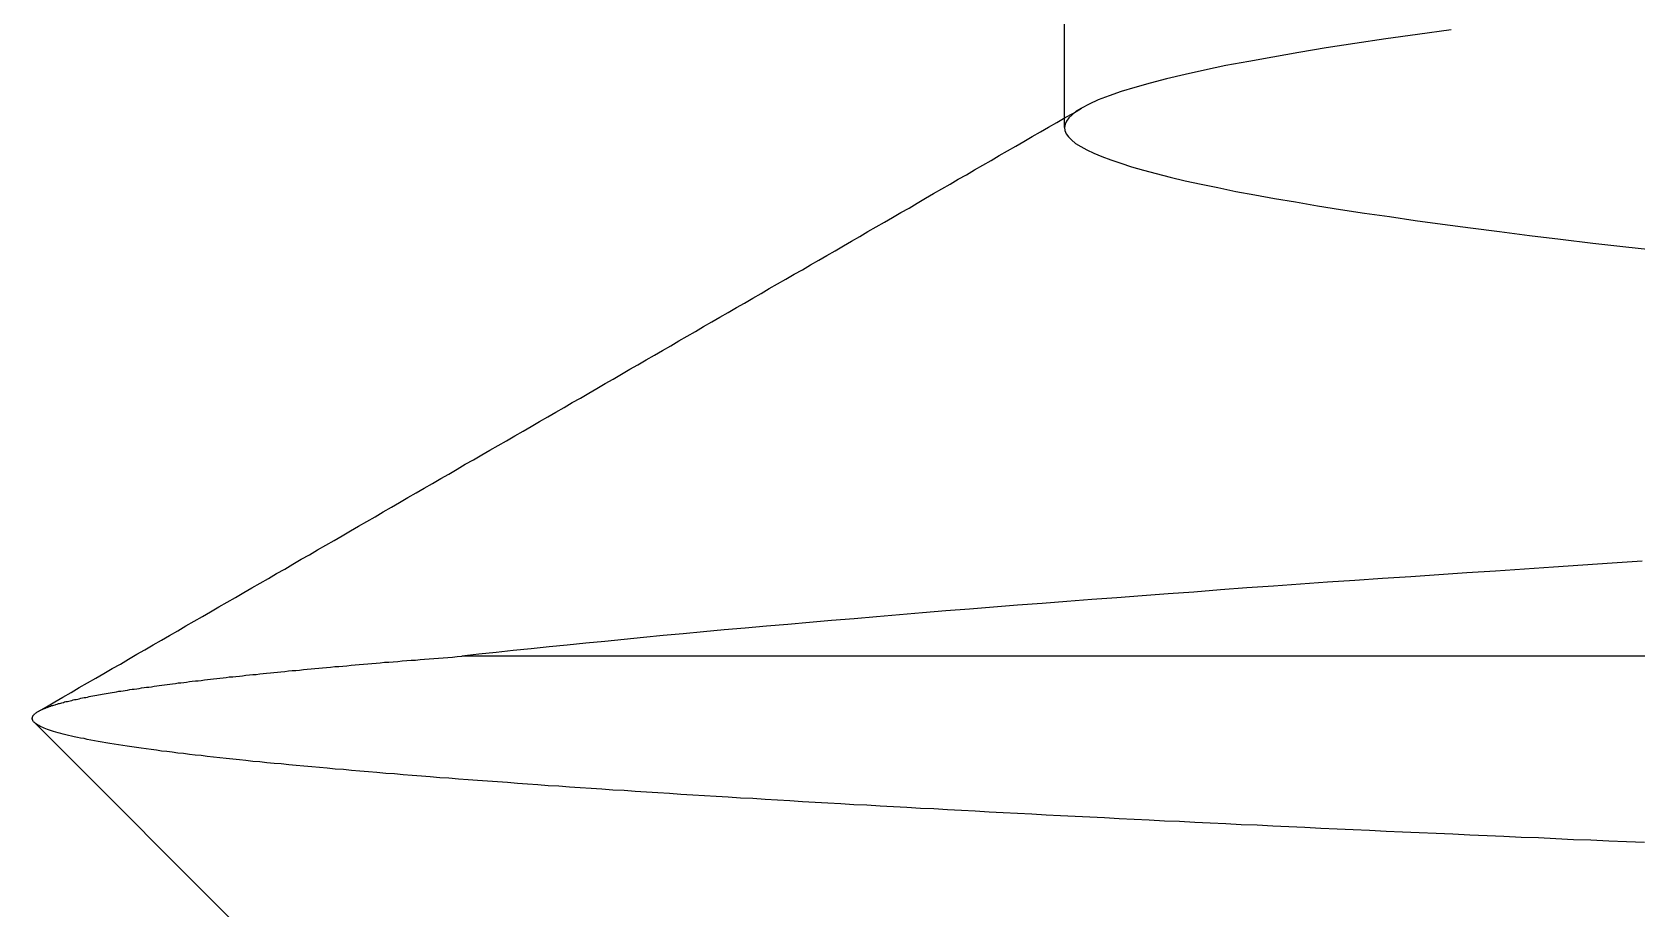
# Model space of a CAD drawing. Header units: millimetres. Extents: x 0 to 36.4, y -3.4 to 62.
# Drawn here: x 29.588 to 30.147, y 55.686 to 55.992 of the extents above; entities that cross this region are included whole.
import ezdxf

# ---------------------------------------------------------------- set-up
doc = ezdxf.new("R2010")
doc.units = ezdxf.units.MM

msp = doc.modelspace()

# ---------------------------------------------------------------- linework, layer by layer
at = {"color": 7, "linetype": 'Continuous'}
for p, q in [((29.94749, 55.96176), (29.9475, 56.1344)), ((30.0705, 55.9909), (30.0594, 55.9893)), ((30.0822, 55.9925), (30.0705, 55.9909)), ((30.0291, 55.9846), (30.0201, 55.983)), ((30.0387, 55.9862), (30.0291, 55.9846)), ((30.0487, 55.9877), (30.0387, 55.9862)), ((30.0594, 55.9893), (30.0487, 55.9877)), ((29.9963, 55.9784), (29.9895, 55.9769)), ((30.0037, 55.98), (29.9963, 55.9784)), ((30.0117, 55.9815), (30.0037, 55.98)), ((30.0201, 55.983), (30.0117, 55.9815)), ((29.9773, 55.9739), (29.972, 55.9724)), ((29.9831, 55.9754), (29.9773, 55.9739)), ((29.9895, 55.9769), (29.9831, 55.9754)), ((29.9593, 55.9681), (29.9561, 55.9666)), ((29.9631, 55.9695), (29.9593, 55.9681)), ((29.9673, 55.971), (29.9631, 55.9695)), ((29.972, 55.9724), (29.9673, 55.971)), ((29.9449, 55.9602), (29.9477, 55.9619)), ((29.9475, 55.9585), (29.94749, 55.96176)), ((29.9477, 55.9619), (29.9506, 55.9635)), ((29.949, 55.9618), (29.9482, 55.9607)), ((29.9502, 55.9629), (29.949, 55.9618)), ((29.9516, 55.9641), (29.9502, 55.9629)), ((29.9506, 55.9635), (29.9534, 55.9652)), ((29.9534, 55.9652), (29.9516, 55.9641)), ((29.9561, 55.9666), (29.9534, 55.9652)), ((29.9363, 55.9553), (29.9391, 55.9569)), ((29.9391, 55.9569), (29.942, 55.9586)), ((29.942, 55.9586), (29.9449, 55.9602)), ((29.9477, 55.9596), (29.9475, 55.9585)), ((29.9475, 55.9585), (29.9476, 55.9574)), ((29.9476, 55.9574), (29.9481, 55.9563)), ((29.9482, 55.9607), (29.9477, 55.9596)), ((29.9481, 55.9563), (29.9489, 55.9552)), ((29.9277, 55.9503), (29.9306, 55.952)), ((29.9306, 55.952), (29.9334, 55.9536)), ((29.9334, 55.9536), (29.9363, 55.9553)), ((29.9489, 55.9552), (29.95, 55.9541)), ((29.95, 55.9541), (29.9514, 55.9529)), ((29.9514, 55.9529), (29.9532, 55.9518)), ((29.9532, 55.9518), (29.9553, 55.9507)), ((29.9553, 55.9507), (29.9577, 55.9495)), ((29.9162, 55.9437), (29.9191, 55.9453)), ((29.9191, 55.9453), (29.922, 55.947)), ((29.922, 55.947), (29.9248, 55.9487)), ((29.9248, 55.9487), (29.9277, 55.9503)), ((29.9577, 55.9495), (29.9605, 55.9483)), ((29.9605, 55.9483), (29.9636, 55.9472)), ((29.9636, 55.9472), (29.9671, 55.946)), ((29.9671, 55.946), (29.9709, 55.9448)), ((29.9709, 55.9448), (29.975, 55.9436)), ((29.9077, 55.9387), (29.9105, 55.9404)), ((29.9105, 55.9404), (29.9134, 55.942)), ((29.9134, 55.942), (29.9162, 55.9437)), ((29.975, 55.9436), (29.9795, 55.9424)), ((29.9795, 55.9424), (29.9843, 55.9412)), ((29.9843, 55.9412), (29.9895, 55.9399)), ((29.9895, 55.9399), (29.9951, 55.9387)), ((29.8962, 55.9321), (29.8991, 55.9338)), ((29.8991, 55.9338), (29.9019, 55.9354)), ((29.9019, 55.9354), (29.9048, 55.9371)), ((29.9048, 55.9371), (29.9077, 55.9387)), ((29.9951, 55.9387), (30.0009, 55.9375)), ((30.0009, 55.9375), (30.0072, 55.9362)), ((30.0072, 55.9362), (30.0138, 55.935)), ((30.0138, 55.935), (30.0207, 55.9337)), ((30.0207, 55.9337), (30.028, 55.9325)), ((29.8876, 55.9271), (29.8905, 55.9288)), ((29.8905, 55.9288), (29.8934, 55.9304)), ((29.8934, 55.9304), (29.8962, 55.9321)), ((30.028, 55.9325), (30.0356, 55.9312)), ((30.0356, 55.9312), (30.0436, 55.9299)), ((30.0436, 55.9299), (30.052, 55.9286)), ((30.052, 55.9286), (30.0607, 55.9274)), ((29.879, 55.9222), (29.8819, 55.9238)), ((29.8819, 55.9238), (29.8848, 55.9255)), ((29.8848, 55.9255), (29.8876, 55.9271)), ((30.0607, 55.9274), (30.0697, 55.9261)), ((30.0697, 55.9261), (30.0792, 55.9248)), ((30.0792, 55.9248), (30.0889, 55.9235)), ((30.0889, 55.9235), (30.099, 55.9222)), ((29.8676, 55.9155), (29.8705, 55.9172)), ((29.8705, 55.9172), (29.8733, 55.9189)), ((29.8733, 55.9189), (29.8762, 55.9205)), ((29.8762, 55.9205), (29.879, 55.9222)), ((30.099, 55.9222), (30.1095, 55.9208)), ((30.1095, 55.9208), (30.1203, 55.9195)), ((30.1203, 55.9195), (30.1315, 55.9182)), ((30.1315, 55.9182), (30.143, 55.9169)), ((30.143, 55.9169), (30.1549, 55.9156)), ((29.859, 55.9106), (29.8619, 55.9122)), ((29.8619, 55.9122), (29.8647, 55.9139)), ((29.8647, 55.9139), (29.8676, 55.9155)), ((29.8476, 55.904), (29.8504, 55.9056)), ((29.8504, 55.9056), (29.8533, 55.9073)), ((29.8533, 55.9073), (29.8562, 55.9089)), ((29.8562, 55.9089), (29.859, 55.9106)), ((29.839, 55.899), (29.8419, 55.9006)), ((29.8419, 55.9006), (29.8447, 55.9023)), ((29.8447, 55.9023), (29.8476, 55.904)), ((29.8304, 55.894), (29.8333, 55.8957)), ((29.8333, 55.8957), (29.8361, 55.8973)), ((29.8361, 55.8973), (29.839, 55.899)), ((29.819, 55.8874), (29.8218, 55.8891)), ((29.8218, 55.8891), (29.8247, 55.8907)), ((29.8247, 55.8907), (29.8275, 55.8924)), ((29.8275, 55.8924), (29.8304, 55.894)), ((29.8104, 55.8824), (29.8132, 55.8841)), ((29.8132, 55.8841), (29.8161, 55.8857)), ((29.8161, 55.8857), (29.819, 55.8874)), ((29.8018, 55.8775), (29.8047, 55.8791)), ((29.8047, 55.8791), (29.8075, 55.8808)), ((29.8075, 55.8808), (29.8104, 55.8824)), ((29.7903, 55.8708), (29.7932, 55.8725)), ((29.7932, 55.8725), (29.7961, 55.8742)), ((29.7961, 55.8742), (29.7989, 55.8758)), ((29.7989, 55.8758), (29.8018, 55.8775)), ((29.7818, 55.8659), (29.7846, 55.8675)), ((29.7846, 55.8675), (29.7875, 55.8692)), ((29.7875, 55.8692), (29.7903, 55.8708)), ((29.7703, 55.8593), (29.7732, 55.8609)), ((29.7732, 55.8609), (29.776, 55.8626)), ((29.776, 55.8626), (29.7789, 55.8642)), ((29.7789, 55.8642), (29.7818, 55.8659)), ((29.7617, 55.8543), (29.7646, 55.856)), ((29.7646, 55.856), (29.7675, 55.8576)), ((29.7675, 55.8576), (29.7703, 55.8593)), ((29.7531, 55.8493), (29.756, 55.851)), ((29.756, 55.851), (29.7589, 55.8526)), ((29.7589, 55.8526), (29.7617, 55.8543)), ((29.7417, 55.8427), (29.7446, 55.8444)), ((29.7446, 55.8444), (29.7474, 55.846)), ((29.7474, 55.846), (29.7503, 55.8477)), ((29.7503, 55.8477), (29.7531, 55.8493)), ((29.7331, 55.8377), (29.736, 55.8394)), ((29.736, 55.8394), (29.7388, 55.8411)), ((29.7388, 55.8411), (29.7417, 55.8427)), ((29.7245, 55.8328), (29.7274, 55.8344)), ((29.7274, 55.8344), (29.7303, 55.8361)), ((29.7303, 55.8361), (29.7331, 55.8377)), ((29.7131, 55.8262), (29.7159, 55.8278)), ((29.7159, 55.8278), (29.7188, 55.8295)), ((29.7188, 55.8295), (29.7217, 55.8311)), ((29.7217, 55.8311), (29.7245, 55.8328)), ((29.7045, 55.8212), (29.7074, 55.8228)), ((29.7074, 55.8228), (29.7102, 55.8245)), ((29.7102, 55.8245), (29.7131, 55.8262)), ((29.6931, 55.8146), (29.6959, 55.8162)), ((29.6959, 55.8162), (29.6988, 55.8179)), ((29.6988, 55.8179), (29.7016, 55.8195)), ((29.7016, 55.8195), (29.7045, 55.8212)), ((29.6845, 55.8096), (29.6873, 55.8113)), ((29.6873, 55.8113), (29.6902, 55.8129)), ((29.6902, 55.8129), (29.6931, 55.8146)), ((29.6759, 55.8046), (29.6787, 55.8063)), ((29.6787, 55.8063), (29.6816, 55.808)), ((29.6816, 55.808), (29.6845, 55.8096)), ((30.1179, 55.8053), (30.1077, 55.8046)), ((30.1281, 55.8059), (30.1179, 55.8053)), ((30.1383, 55.8066), (30.1281, 55.8059)), ((30.1487, 55.8073), (30.1383, 55.8066)), ((29.6644, 55.798), (29.6673, 55.7997)), ((29.6673, 55.7997), (29.6702, 55.8013)), ((29.6702, 55.8013), (29.673, 55.803)), ((29.673, 55.803), (29.6759, 55.8046)), ((30.0391, 55.8), (30.0297, 55.7993)), ((30.0487, 55.8006), (30.0391, 55.8)), ((30.0583, 55.8013), (30.0487, 55.8006)), ((30.0681, 55.8019), (30.0583, 55.8013)), ((30.0779, 55.8026), (30.0681, 55.8019)), ((30.0877, 55.8033), (30.0779, 55.8026)), ((30.0977, 55.8039), (30.0877, 55.8033)), ((30.1077, 55.8046), (30.0977, 55.8039)), ((29.6559, 55.7931), (29.6587, 55.7947)), ((29.6587, 55.7947), (29.6616, 55.7964)), ((29.6616, 55.7964), (29.6644, 55.798)), ((29.957, 55.794), (29.9483, 55.7933)), ((29.9658, 55.7946), (29.957, 55.794)), ((29.9746, 55.7953), (29.9658, 55.7946)), ((29.9836, 55.796), (29.9746, 55.7953)), ((29.9926, 55.7966), (29.9836, 55.796)), ((30.0018, 55.7973), (29.9926, 55.7966)), ((30.011, 55.798), (30.0018, 55.7973)), ((30.0203, 55.7986), (30.011, 55.798)), ((30.0297, 55.7993), (30.0203, 55.7986)), ((29.6473, 55.7881), (29.6501, 55.7897)), ((29.6501, 55.7897), (29.653, 55.7914)), ((29.653, 55.7914), (29.6559, 55.7931)), ((29.89, 55.7887), (29.882, 55.788)), ((29.898, 55.7893), (29.89, 55.7887)), ((29.9062, 55.79), (29.898, 55.7893)), ((29.9144, 55.7906), (29.9062, 55.79)), ((29.9228, 55.7913), (29.9144, 55.7906)), ((29.9312, 55.792), (29.9228, 55.7913)), ((29.9397, 55.7926), (29.9312, 55.792)), ((29.9483, 55.7933), (29.9397, 55.7926)), ((29.6358, 55.7815), (29.6387, 55.7831)), ((29.6387, 55.7831), (29.6415, 55.7848)), ((29.6415, 55.7848), (29.6444, 55.7864)), ((29.6444, 55.7864), (29.6473, 55.7881)), ((29.8218, 55.7827), (29.8147, 55.782)), ((29.829, 55.7834), (29.8218, 55.7827)), ((29.8363, 55.784), (29.829, 55.7834)), ((29.8437, 55.7847), (29.8363, 55.784)), ((29.8512, 55.7853), (29.8437, 55.7847)), ((29.8587, 55.786), (29.8512, 55.7853)), ((29.8664, 55.7867), (29.8587, 55.786)), ((29.8742, 55.7873), (29.8664, 55.7867)), ((29.882, 55.788), (29.8742, 55.7873)), ((29.6272, 55.7765), (29.6301, 55.7782)), ((29.6301, 55.7782), (29.633, 55.7798)), ((29.633, 55.7798), (29.6358, 55.7815)), ((29.768, 55.7775), (29.7617, 55.7768)), ((29.7743, 55.7781), (29.768, 55.7775)), ((29.7808, 55.7788), (29.7743, 55.7781)), ((29.7874, 55.7794), (29.7808, 55.7788)), ((29.7941, 55.7801), (29.7874, 55.7794)), ((29.8009, 55.7807), (29.7941, 55.7801)), ((29.8077, 55.7814), (29.8009, 55.7807)), ((29.8147, 55.782), (29.8077, 55.7814)), ((29.6158, 55.7699), (29.6187, 55.7715)), ((29.6187, 55.7715), (29.6215, 55.7732)), ((29.6215, 55.7732), (29.6244, 55.7749)), ((29.6244, 55.7749), (29.6272, 55.7765)), ((29.7033, 55.7714), (29.7048, 55.7716)), ((29.7048, 55.7716), (29.7062, 55.7717)), ((29.7062, 55.7717), (29.7077, 55.7718)), ((29.7077, 55.7718), (29.7092, 55.7719)), ((29.7092, 55.7719), (29.7107, 55.7721)), ((29.7107, 55.7721), (29.7122, 55.7722)), ((29.7122, 55.7722), (29.7137, 55.7723)), ((29.7137, 55.7723), (29.7153, 55.7724)), ((29.7153, 55.7724), (29.7168, 55.7726)), ((29.7168, 55.7726), (29.7184, 55.7727)), ((29.7184, 55.7727), (29.7199, 55.7728)), ((29.7199, 55.7728), (29.7215, 55.7729)), ((29.7215, 55.7729), (29.7231, 55.7731)), ((29.7231, 55.7731), (29.7246, 55.7732)), ((29.7246, 55.7732), (29.7262, 55.7733)), ((29.7262, 55.7733), (29.7278, 55.7734)), ((29.7278, 55.7734), (29.7295, 55.7736)), ((29.7295, 55.7736), (29.7311, 55.7737)), ((29.7311, 55.7737), (29.7327, 55.7738)), ((29.7327, 55.7738), (29.7343, 55.7739)), ((29.7343, 55.7739), (29.736, 55.7741)), ((29.736, 55.7741), (29.7376, 55.7742)), ((29.7435, 55.7749), (29.7376, 55.7742)), ((31.3382, 55.7742), (29.7376, 55.7742)), ((29.7495, 55.7755), (29.7435, 55.7749)), ((29.7555, 55.7762), (29.7495, 55.7755)), ((29.7617, 55.7768), (29.7555, 55.7762)), ((29.6072, 55.7649), (29.6101, 55.7666)), ((29.6101, 55.7666), (29.6129, 55.7682)), ((29.6129, 55.7682), (29.6158, 55.7699)), ((29.6468, 55.7658), (29.6479, 55.766)), ((29.6479, 55.766), (29.649, 55.7661)), ((29.649, 55.7661), (29.65, 55.7662)), ((29.65, 55.7662), (29.6511, 55.7663)), ((29.6511, 55.7663), (29.6522, 55.7665)), ((29.6522, 55.7665), (29.6533, 55.7666)), ((29.6533, 55.7666), (29.6544, 55.7667)), ((29.6544, 55.7667), (29.6555, 55.7668)), ((29.6555, 55.7668), (29.6566, 55.767)), ((29.6566, 55.767), (29.6578, 55.7671)), ((29.6578, 55.7671), (29.6589, 55.7672)), ((29.6589, 55.7672), (29.6601, 55.7673)), ((29.6601, 55.7673), (29.6612, 55.7674)), ((29.6612, 55.7674), (29.6624, 55.7676)), ((29.6624, 55.7676), (29.6636, 55.7677)), ((29.6636, 55.7677), (29.6648, 55.7678)), ((29.6648, 55.7678), (29.666, 55.7679)), ((29.666, 55.7679), (29.6672, 55.7681)), ((29.6672, 55.7681), (29.6684, 55.7682)), ((29.6684, 55.7682), (29.6696, 55.7683)), ((29.6696, 55.7683), (29.6709, 55.7684)), ((29.6709, 55.7684), (29.6721, 55.7686)), ((29.6721, 55.7686), (29.6734, 55.7687)), ((29.6734, 55.7687), (29.6746, 55.7688)), ((29.6746, 55.7688), (29.6759, 55.7689)), ((29.6759, 55.7689), (29.6772, 55.7691)), ((29.6772, 55.7691), (29.6785, 55.7692)), ((29.6785, 55.7692), (29.6798, 55.7693)), ((29.6798, 55.7693), (29.6811, 55.7694)), ((29.6811, 55.7694), (29.6824, 55.7696)), ((29.6824, 55.7696), (29.6837, 55.7697)), ((29.6837, 55.7697), (29.6851, 55.7698)), ((29.6851, 55.7698), (29.6864, 55.7699)), ((29.6864, 55.7699), (29.6878, 55.7701)), ((29.6878, 55.7701), (29.6891, 55.7702)), ((29.6891, 55.7702), (29.6905, 55.7703)), ((29.6905, 55.7703), (29.6919, 55.7704)), ((29.6919, 55.7704), (29.6933, 55.7706)), ((29.6933, 55.7706), (29.6947, 55.7707)), ((29.6947, 55.7707), (29.6961, 55.7708)), ((29.6961, 55.7708), (29.6975, 55.7709)), ((29.6975, 55.7709), (29.699, 55.7711)), ((29.699, 55.7711), (29.7004, 55.7712)), ((29.7004, 55.7712), (29.7018, 55.7713)), ((29.7018, 55.7713), (29.7033, 55.7714)), ((29.5986, 55.76), (29.6015, 55.7616)), ((29.6015, 55.7616), (29.6043, 55.7633)), ((29.6043, 55.7633), (29.6072, 55.7649)), ((29.6078, 55.7602), (29.6084, 55.7603)), ((29.6084, 55.7603), (29.6091, 55.7604)), ((29.6091, 55.7604), (29.6097, 55.7605)), ((29.6097, 55.7605), (29.6104, 55.7606)), ((29.6104, 55.7606), (29.611, 55.7608)), ((29.611, 55.7608), (29.6117, 55.7609)), ((29.6117, 55.7609), (29.6123, 55.761)), ((29.6123, 55.761), (29.613, 55.7611)), ((29.613, 55.7611), (29.6137, 55.7612)), ((29.6137, 55.7612), (29.6144, 55.7614)), ((29.6144, 55.7614), (29.6151, 55.7615)), ((29.6151, 55.7615), (29.6158, 55.7616)), ((29.6158, 55.7616), (29.6166, 55.7617)), ((29.6166, 55.7617), (29.6173, 55.7618)), ((29.6173, 55.7618), (29.6181, 55.762)), ((29.6181, 55.762), (29.6188, 55.7621)), ((29.6188, 55.7621), (29.6196, 55.7622)), ((29.6196, 55.7622), (29.6203, 55.7623)), ((29.6203, 55.7623), (29.6211, 55.7624)), ((29.6211, 55.7624), (29.6219, 55.7626)), ((29.6219, 55.7626), (29.6227, 55.7627)), ((29.6227, 55.7627), (29.6235, 55.7628)), ((29.6235, 55.7628), (29.6244, 55.7629)), ((29.6244, 55.7629), (29.6252, 55.763)), ((29.6252, 55.763), (29.626, 55.7632)), ((29.626, 55.7632), (29.6269, 55.7633)), ((29.6269, 55.7633), (29.6277, 55.7634)), ((29.6277, 55.7634), (29.6286, 55.7635)), ((29.6286, 55.7635), (29.6295, 55.7636)), ((29.6295, 55.7636), (29.6304, 55.7638)), ((29.6304, 55.7638), (29.6313, 55.7639)), ((29.6313, 55.7639), (29.6322, 55.764)), ((29.6322, 55.764), (29.6331, 55.7641)), ((29.6331, 55.7641), (29.634, 55.7643)), ((29.634, 55.7643), (29.6349, 55.7644)), ((29.6349, 55.7644), (29.6359, 55.7645)), ((29.6359, 55.7645), (29.6368, 55.7646)), ((29.6368, 55.7646), (29.6378, 55.7647)), ((29.6378, 55.7647), (29.6388, 55.7649)), ((29.6388, 55.7649), (29.6397, 55.765)), ((29.6397, 55.765), (29.6407, 55.7651)), ((29.6407, 55.7651), (29.6417, 55.7652)), ((29.6417, 55.7652), (29.6427, 55.7654)), ((29.6427, 55.7654), (29.6437, 55.7655)), ((29.6437, 55.7655), (29.6448, 55.7656)), ((29.6448, 55.7656), (29.6458, 55.7657)), ((29.6458, 55.7657), (29.6468, 55.7658)), ((29.5894, 55.7546), (29.5896, 55.7547)), ((29.5896, 55.7547), (29.5898, 55.7549)), ((29.5898, 55.7549), (29.59, 55.755)), ((29.59, 55.755), (29.5929, 55.7566)), ((29.59, 55.755), (29.5902, 55.7551)), ((29.5902, 55.7551), (29.5904, 55.7552)), ((29.5904, 55.7552), (29.5906, 55.7553)), ((29.5906, 55.7553), (29.5909, 55.7554)), ((29.5909, 55.7554), (29.5911, 55.7556)), ((29.5911, 55.7556), (29.5914, 55.7557)), ((29.5914, 55.7557), (29.5916, 55.7558)), ((29.5916, 55.7558), (29.5919, 55.7559)), ((29.5919, 55.7559), (29.5922, 55.756)), ((29.5922, 55.756), (29.5925, 55.7561)), ((29.5925, 55.7561), (29.5928, 55.7563)), ((29.5928, 55.7563), (29.5931, 55.7564)), ((29.5929, 55.7566), (29.5958, 55.7583)), ((29.5931, 55.7564), (29.5934, 55.7565)), ((29.5934, 55.7565), (29.5937, 55.7566)), ((29.5937, 55.7566), (29.594, 55.7567)), ((29.594, 55.7567), (29.5944, 55.7568)), ((29.5944, 55.7568), (29.5947, 55.757)), ((29.5947, 55.757), (29.5951, 55.7571)), ((29.5951, 55.7571), (29.5955, 55.7572)), ((29.5955, 55.7572), (29.5959, 55.7573)), ((29.5958, 55.7583), (29.5986, 55.76)), ((29.5959, 55.7573), (29.5962, 55.7574)), ((29.5962, 55.7574), (29.5966, 55.7575)), ((29.5966, 55.7575), (29.5971, 55.7577)), ((29.5971, 55.7577), (29.5975, 55.7578)), ((29.5975, 55.7578), (29.5979, 55.7579)), ((29.5979, 55.7579), (29.5983, 55.758)), ((29.5983, 55.758), (29.5988, 55.7581)), ((29.5988, 55.7581), (29.5992, 55.7583)), ((29.5992, 55.7583), (29.5997, 55.7584)), ((29.5997, 55.7584), (29.6002, 55.7585)), ((29.6002, 55.7585), (29.6007, 55.7586)), ((29.6007, 55.7586), (29.6012, 55.7587)), ((29.6012, 55.7587), (29.6017, 55.7588)), ((29.6017, 55.7588), (29.6022, 55.759)), ((29.6022, 55.759), (29.6027, 55.7591)), ((29.6027, 55.7591), (29.6032, 55.7592)), ((29.6032, 55.7592), (29.6038, 55.7593)), ((29.6038, 55.7593), (29.6043, 55.7594)), ((29.6043, 55.7594), (29.6049, 55.7596)), ((29.6049, 55.7596), (29.6055, 55.7597)), ((29.6055, 55.7597), (29.606, 55.7598)), ((29.606, 55.7598), (29.6066, 55.7599)), ((29.6066, 55.7599), (29.6072, 55.76)), ((29.6072, 55.76), (29.6078, 55.7602)), ((29.5879, 55.7528), (29.588, 55.7529)), ((29.5879, 55.7525), (29.5879, 55.7528)), ((29.5879, 55.7523), (29.5879, 55.7525)), ((29.5879, 55.7525), (29.5879, 55.7523)), ((29.588, 55.7522), (29.5879, 55.7523)), ((29.588, 55.7531), (29.5881, 55.7532)), ((29.588, 55.753), (29.588, 55.7531)), ((29.588, 55.7529), (29.588, 55.753)), ((29.588, 55.7521), (29.588, 55.7522)), ((29.5881, 55.7519), (29.588, 55.7521)), ((29.5881, 55.7534), (29.5882, 55.7535)), ((29.5881, 55.7532), (29.5881, 55.7534)), ((29.5882, 55.7517), (29.5881, 55.7519)), ((29.5882, 55.7535), (29.5883, 55.7536)), ((29.5883, 55.7516), (29.5882, 55.7517)), ((29.5883, 55.7536), (29.5884, 55.7537)), ((29.5884, 55.7514), (29.5883, 55.7516)), ((29.5884, 55.7537), (29.5885, 55.7538)), ((29.5885, 55.7513), (29.5884, 55.7514)), ((29.5885, 55.7538), (29.5886, 55.7539)), ((29.5886, 55.7512), (29.5885, 55.7513)), ((29.5886, 55.7539), (29.5887, 55.7541)), ((29.8603, 55.4795), (29.5886, 55.7512)), ((29.5888, 55.751), (29.5886, 55.7512)), ((29.5887, 55.7541), (29.5888, 55.7542)), ((29.5888, 55.7542), (29.589, 55.7543)), ((29.5891, 55.7508), (29.5888, 55.751)), ((29.589, 55.7543), (29.5891, 55.7544)), ((29.5891, 55.7544), (29.5893, 55.7545)), ((29.5894, 55.7505), (29.5891, 55.7508)), ((29.5893, 55.7545), (29.5894, 55.7546)), ((29.5898, 55.7503), (29.5894, 55.7505)), ((29.5902, 55.7501), (29.5898, 55.7503)), ((29.5906, 55.7498), (29.5902, 55.7501)), ((29.5911, 55.7496), (29.5906, 55.7498)), ((29.5916, 55.7494), (29.5911, 55.7496)), ((29.5921, 55.7491), (29.5916, 55.7494)), ((29.5927, 55.7489), (29.5921, 55.7491)), ((29.5933, 55.7487), (29.5927, 55.7489)), ((29.594, 55.7485), (29.5933, 55.7487)), ((29.5947, 55.7482), (29.594, 55.7485)), ((29.5954, 55.748), (29.5947, 55.7482)), ((29.5962, 55.7478), (29.5954, 55.748)), ((29.597, 55.7475), (29.5962, 55.7478)), ((29.5979, 55.7473), (29.597, 55.7475)), ((29.5987, 55.7471), (29.5979, 55.7473)), ((29.5997, 55.7468), (29.5987, 55.7471)), ((29.6006, 55.7466), (29.5997, 55.7468)), ((29.6016, 55.7464), (29.6006, 55.7466)), ((29.6026, 55.7461), (29.6016, 55.7464)), ((29.6037, 55.7459), (29.6026, 55.7461)), ((29.6048, 55.7457), (29.6037, 55.7459)), ((29.606, 55.7455), (29.6048, 55.7457)), ((29.6071, 55.7452), (29.606, 55.7455)), ((29.6084, 55.745), (29.6071, 55.7452)), ((29.6096, 55.7448), (29.6084, 55.745)), ((29.6109, 55.7445), (29.6096, 55.7448)), ((29.6123, 55.7443), (29.6109, 55.7445)), ((29.6136, 55.7441), (29.6123, 55.7443)), ((29.615, 55.7438), (29.6136, 55.7441)), ((29.6165, 55.7436), (29.615, 55.7438)), ((29.618, 55.7434), (29.6165, 55.7436)), ((29.6195, 55.7431), (29.618, 55.7434)), ((29.621, 55.7429), (29.6195, 55.7431)), ((29.6226, 55.7427), (29.621, 55.7429)), ((29.6243, 55.7424), (29.6226, 55.7427)), ((29.6259, 55.7422), (29.6243, 55.7424)), ((29.6276, 55.7419), (29.6259, 55.7422)), ((29.6294, 55.7417), (29.6276, 55.7419)), ((29.6312, 55.7415), (29.6294, 55.7417)), ((29.633, 55.7412), (29.6312, 55.7415)), ((29.6348, 55.741), (29.633, 55.7412)), ((29.6367, 55.7408), (29.6348, 55.741)), ((29.6387, 55.7405), (29.6367, 55.7408)), ((29.6406, 55.7403), (29.6387, 55.7405)), ((29.6427, 55.74), (29.6406, 55.7403)), ((29.6447, 55.7398), (29.6427, 55.74)), ((29.6468, 55.7396), (29.6447, 55.7398)), ((29.6489, 55.7393), (29.6468, 55.7396)), ((29.6511, 55.7391), (29.6489, 55.7393)), ((29.6533, 55.7388), (29.6511, 55.7391)), ((29.6555, 55.7386), (29.6533, 55.7388)), ((29.6578, 55.7384), (29.6555, 55.7386)), ((29.6601, 55.7381), (29.6578, 55.7384)), ((29.6624, 55.7379), (29.6601, 55.7381)), ((29.6648, 55.7376), (29.6624, 55.7379)), ((29.6672, 55.7374), (29.6648, 55.7376)), ((29.6697, 55.7371), (29.6672, 55.7374)), ((29.6722, 55.7369), (29.6697, 55.7371)), ((29.6747, 55.7367), (29.6722, 55.7369)), ((29.6773, 55.7364), (29.6747, 55.7367)), ((29.6799, 55.7362), (29.6773, 55.7364)), ((29.6826, 55.7359), (29.6799, 55.7362)), ((29.6853, 55.7357), (29.6826, 55.7359)), ((29.688, 55.7354), (29.6853, 55.7357)), ((29.6907, 55.7352), (29.688, 55.7354)), ((29.6935, 55.7349), (29.6907, 55.7352)), ((29.6964, 55.7347), (29.6935, 55.7349)), ((29.6992, 55.7344), (29.6964, 55.7347)), ((29.7021, 55.7342), (29.6992, 55.7344)), ((29.7051, 55.7339), (29.7021, 55.7342)), ((29.708, 55.7337), (29.7051, 55.7339)), ((29.7111, 55.7334), (29.708, 55.7337)), ((29.7141, 55.7332), (29.7111, 55.7334)), ((29.7172, 55.7329), (29.7141, 55.7332)), ((29.7203, 55.7327), (29.7172, 55.7329)), ((29.7235, 55.7324), (29.7203, 55.7327)), ((29.7266, 55.7322), (29.7235, 55.7324)), ((29.7299, 55.7319), (29.7266, 55.7322)), ((29.7331, 55.7317), (29.7299, 55.7319)), ((29.7364, 55.7314), (29.7331, 55.7317)), ((29.7398, 55.7312), (29.7364, 55.7314)), ((29.7431, 55.7309), (29.7398, 55.7312)), ((29.7465, 55.7307), (29.7431, 55.7309)), ((29.75, 55.7304), (29.7465, 55.7307)), ((29.7535, 55.7302), (29.75, 55.7304)), ((29.757, 55.7299), (29.7535, 55.7302)), ((29.7605, 55.7297), (29.757, 55.7299)), ((29.7641, 55.7294), (29.7605, 55.7297)), ((29.7677, 55.7291), (29.7641, 55.7294)), ((29.7714, 55.7289), (29.7677, 55.7291)), ((29.7751, 55.7286), (29.7714, 55.7289)), ((29.7788, 55.7284), (29.7751, 55.7286)), ((29.7826, 55.7281), (29.7788, 55.7284)), ((29.7864, 55.7279), (29.7826, 55.7281)), ((29.7902, 55.7276), (29.7864, 55.7279)), ((29.7941, 55.7274), (29.7902, 55.7276)), ((29.798, 55.7271), (29.7941, 55.7274)), ((29.8019, 55.7269), (29.798, 55.7271)), ((29.8059, 55.7266), (29.8019, 55.7269)), ((29.8099, 55.7264), (29.8059, 55.7266)), ((29.8139, 55.7261), (29.8099, 55.7264)), ((29.818, 55.7258), (29.8139, 55.7261)), ((29.8221, 55.7256), (29.818, 55.7258)), ((29.8262, 55.7253), (29.8221, 55.7256)), ((29.8304, 55.7251), (29.8262, 55.7253)), ((29.8346, 55.7248), (29.8304, 55.7251)), ((29.8389, 55.7246), (29.8346, 55.7248)), ((29.8432, 55.7243), (29.8389, 55.7246)), ((29.8475, 55.7241), (29.8432, 55.7243)), ((29.8518, 55.7238), (29.8475, 55.7241)), ((29.8562, 55.7235), (29.8518, 55.7238)), ((29.8607, 55.7233), (29.8562, 55.7235)), ((29.8651, 55.723), (29.8607, 55.7233)), ((29.8696, 55.7228), (29.8651, 55.723)), ((29.8741, 55.7225), (29.8696, 55.7228)), ((29.8787, 55.7223), (29.8741, 55.7225)), ((29.8833, 55.722), (29.8787, 55.7223)), ((29.8879, 55.7217), (29.8833, 55.722)), ((29.8926, 55.7215), (29.8879, 55.7217)), ((29.8973, 55.7212), (29.8926, 55.7215)), ((29.902, 55.721), (29.8973, 55.7212)), ((29.9068, 55.7207), (29.902, 55.721)), ((29.9116, 55.7205), (29.9068, 55.7207)), ((29.9164, 55.7202), (29.9116, 55.7205)), ((29.9213, 55.7199), (29.9164, 55.7202)), ((29.9262, 55.7197), (29.9213, 55.7199)), ((29.9311, 55.7194), (29.9262, 55.7197)), ((29.9361, 55.7192), (29.9311, 55.7194)), ((29.9411, 55.7189), (29.9361, 55.7192)), ((29.9461, 55.7186), (29.9411, 55.7189)), ((29.9512, 55.7184), (29.9461, 55.7186)), ((29.9563, 55.7181), (29.9512, 55.7184)), ((29.9614, 55.7179), (29.9563, 55.7181)), ((29.9666, 55.7176), (29.9614, 55.7179)), ((29.9718, 55.7173), (29.9666, 55.7176)), ((29.977, 55.7171), (29.9718, 55.7173)), ((29.9823, 55.7168), (29.977, 55.7171)), ((29.9876, 55.7166), (29.9823, 55.7168)), ((29.9929, 55.7163), (29.9876, 55.7166)), ((29.9983, 55.7161), (29.9929, 55.7163)), ((30.0037, 55.7158), (29.9983, 55.7161)), ((30.0091, 55.7155), (30.0037, 55.7158)), ((30.0146, 55.7153), (30.0091, 55.7155)), ((30.0201, 55.715), (30.0146, 55.7153)), ((30.0257, 55.7148), (30.0201, 55.715)), ((30.0312, 55.7145), (30.0257, 55.7148)), ((30.0368, 55.7142), (30.0312, 55.7145)), ((30.0425, 55.714), (30.0368, 55.7142)), ((30.0481, 55.7137), (30.0425, 55.714)), ((30.0538, 55.7135), (30.0481, 55.7137)), ((30.0596, 55.7132), (30.0538, 55.7135)), ((30.0653, 55.7129), (30.0596, 55.7132)), ((30.0711, 55.7127), (30.0653, 55.7129)), ((30.077, 55.7124), (30.0711, 55.7127)), ((30.0828, 55.7122), (30.077, 55.7124)), ((30.0887, 55.7119), (30.0828, 55.7122)), ((30.0947, 55.7116), (30.0887, 55.7119)), ((30.1006, 55.7114), (30.0947, 55.7116)), ((30.1066, 55.7111), (30.1006, 55.7114)), ((30.1126, 55.7109), (30.1066, 55.7111)), ((30.1187, 55.7106), (30.1126, 55.7109)), ((30.1248, 55.7103), (30.1187, 55.7106)), ((30.1309, 55.7101), (30.1248, 55.7103)), ((30.1371, 55.7098), (30.1309, 55.7101)), ((30.1433, 55.7095), (30.1371, 55.7098)), ((30.1495, 55.7093), (30.1433, 55.7095))]:
    msp.add_line(p, q, dxfattribs=at)

doc.saveas('drawing.dxf')
